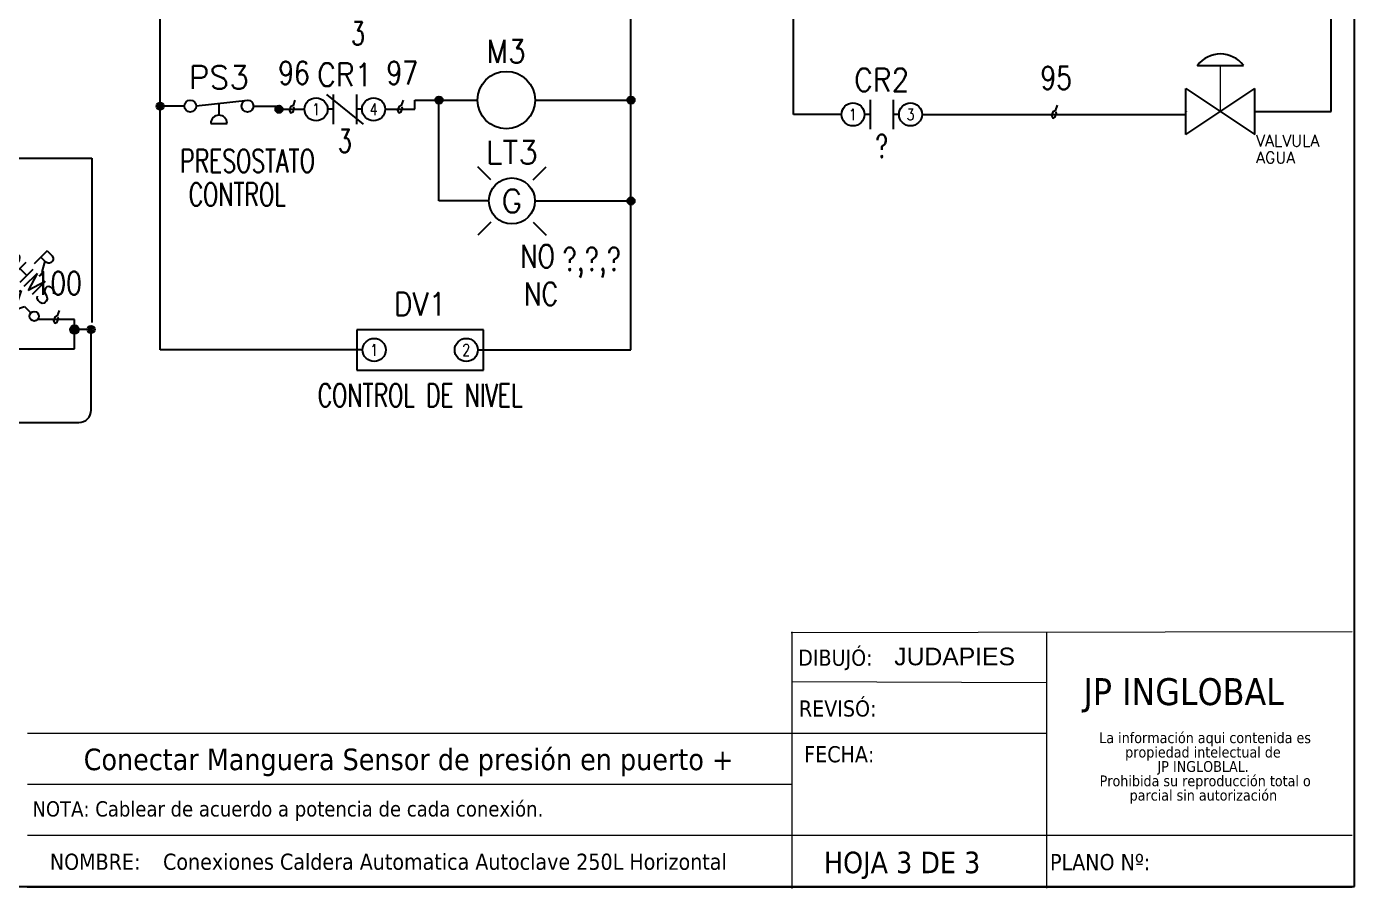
# Model space of a CAD drawing. Header units: inches. Extents: x 18.7 to 39.4, y 4.3 to 20.5.
# Drawn here: x 28.59 to 39.41, y 4.32 to 11.34 of the extents above; entities that cross this region are included whole.
import ezdxf
from ezdxf.enums import TextEntityAlignment as Align

# ---------------------------------------------------------------- set-up
doc = ezdxf.new("R2010")
doc.units = ezdxf.units.IN
doc.header["$MEASUREMENT"] = 0
doc.linetypes.add('CENTERX2', pattern=[20.32, 12.7, -2.54, 2.54, -2.54])
for name, color, linetype in [('CONTORNO', 179, 'Continuous'), ('DESC', 250, 'Continuous'), ('MISC', 7, 'Continuous'), ('SYMS', 7, 'Continuous'), ('TAGS', 150, 'Continuous'), ('TERMS', 123, 'Continuous'), ('WIREFIXED', 7, 'Continuous'), ('WIRES', 7, 'Continuous'), ('XREF', 7, 'Continuous'), ('XREFCHILD', 134, 'Continuous')]:
    doc.layers.add(name, color=color, linetype=linetype)
doc.styles.add('SLDTEXTSTYLE0', font='tahoma.ttf')
doc.styles.add('SLDTEXTSTYLE1', font='tahomabd.ttf')
doc.styles.get("Standard").update_dxf_attribs({"font": 'arial.ttf'})
doc.styles.add('WD', font='romans.shx')

# ---------------------------------------------------------------- blocks, each defined once
blk = doc.blocks.new('SW_NOTE_2')
at = {"layer": 'CONTORNO', "color": 0, "char_height": 1.0583, "attachment_point": 2, "style": 'SLDTEXTSTYLE0'}
for s, insert in [('La información aqui contenida es ', (10.29, 1.34)), ('propiedad intelectual de', (10.08, -0.07)), ('JP INGLOBLAL.', (10.1, -1.48)), ('Prohibida su reproducción total o ', (10.3, -2.89)), ('parcial sin autorización', (10.12, -4.3))]:
    blk.add_mtext(s, dxfattribs=dict(at, insert=insert))
blk = doc.blocks.new('HRE1T')
for p, q in [((-0.125, 0), (-0.1875, 0)), ((-0.125, 0), (-0.0938, 0.0625)), ((-0.0938, 0.0625), (-0.0312, -0.0625)), ((-0.0312, -0.0625), (0.0312, 0.0625)), ((0.0312, 0.0625), (0.0938, -0.0625)), ((0.0938, -0.0625), (0.125, 0)), ((0.125, 0), (0.1875, 0))]:
    blk.add_line(p, q)
for centre in [(-0.2178, 0), (0.2178, 0)]:
    blk.add_circle(centre, 0.0322)
at = {"style": 'WD'}
for tag, width, p in [('INST', 0.7, (0, 0.8883)), ('LOC', 0.7, (0, 0.7187)), ('DESC1', 0.7, (0, 0.5625)), ('DESC2', 0.7, (0, 0.4062)), ('RATING1', 0.9, (0.0055, 0.0938))]:
    blk.add_attdef(tag, text='', height=0.125, dxfattribs=dict(at, width=width)).set_placement(p, align=Align.CENTER)
blk.add_attdef('TAG1', text='', height=0.125, dxfattribs=at).set_placement((0, 0.25), align=Align.CENTER)
for tag, p, height, flags in [('FAMILY', (0.2047, 0.1523), 0.01, 9), ('X4TERM01', (-0.25, 0), 0.0125, 1), ('X1TERM02', (0.25, 0), 0.0125, 1)]:
    blk.add_attdef(tag, p, '', height=height, dxfattribs=dict(at, flags=flags))
at = {"linetype": 'Continuous', "style": 'WD', "flags": 9}
for tag, p in [('MFG', (0.2278, 0.0887)), ('CAT', (0.2297, 0.1082)), ('ASSYCODE', (0.2188, 0.0625))]:
    blk.add_attdef(tag, text='', height=0.01, dxfattribs=at).set_placement(p, align=Align.CENTER)
at = {"linetype": 'Continuous', "style": 'WD', "flags": 8}
blk.add_attdef('TERM01', text='', height=0.125, dxfattribs=at).set_placement((-0.3125, -0.047), align=Align.TOP_RIGHT)
blk.add_attdef('TERM02', text='', height=0.125, dxfattribs=at).set_placement((0.3125, -0.047), align=Align.TOP_LEFT)
at = {"style": 'WD', "width": 0.9}
blk.add_attdef('RATING2', text='', height=0.125, dxfattribs=at).set_placement((0.0055, -0.125), align=Align.TOP_CENTER)
blk = doc.blocks.new('WDDOT')
for radius in [0.03, 0.0187, 0.00929]:
    blk.add_circle((0, 0), radius)
blk = doc.blocks.new('HPS12')
at = {"linetype": 'Continuous'}
blk.add_line((-0.1231, 0.002), (0.1594, 0.0326), dxfattribs=at)
for p, q in [((0, 0.0153), (0, -0.0487)), ((-0.0442, -0.0938), (0.0442, -0.0938))]:
    blk.add_line(p, q)
for centre in [(-0.1553, 0), (0.1553, 0)]:
    blk.add_circle(centre, 0.0322)
blk.add_arc((0, -0.0938), 0.0442, 0, 180)
at = {"style": 'WD', "width": 0.7}
for tag, p in [('INST', (0, 0.7321)), ('LOC', (0, 0.5625)), ('DESC1', (0, 0.4062)), ('DESC2', (0, 0.25)), ('XREF', (0, -0.3144))]:
    blk.add_attdef(tag, text='', height=0.125, dxfattribs=at).set_placement(p, align=Align.CENTER)
at = {"style": 'WD'}
blk.add_attdef('TAG1', text='', height=0.125, dxfattribs=at).set_placement((0, 0.0938), align=Align.CENTER)
for tag, p in [('X2LINK', (0, 0.0938)), ('X8LINK', (0, -0.125))]:
    blk.add_attdef(tag, p, '', height=0.01, dxfattribs=at)
for tag, p, height, flags in [('X4TERM01', (-0.1875, 0), 0.0125, 1), ('CONTACT', (0.0376, 0.0204), 0.01, 1), ('FAMILY', (0.0376, 0.0371), 0.01, 9), ('X1TERM02', (0.1875, 0), 0.0125, 1)]:
    blk.add_attdef(tag, p, '', height=height, dxfattribs=dict(at, flags=flags))
at = {"linetype": 'Continuous', "style": 'WD', "flags": 9}
for tag, p in [('CAT', (0.0626, -0.0071)), ('ASSYCODE', (0.0656, -0.0489)), ('MFG', (0.0626, -0.0266))]:
    blk.add_attdef(tag, text='', height=0.01, dxfattribs=at).set_placement(p, align=Align.CENTER)
at = {"linetype": 'Continuous', "style": 'WD', "flags": 8}
blk.add_attdef('TERM01', text='', height=0.125, dxfattribs=at).set_placement((-0.25, -0.0314), align=Align.TOP_RIGHT)
blk.add_attdef('TERM02', text='', height=0.125, dxfattribs=at).set_placement((0.25, -0.0314), align=Align.TOP_LEFT)
at = {"style": 'WD', "width": 0.7}
for tag, p in [('RATING1', (0.2475, -0.317)), ('WDTAGALT', (0.2475, -0.4732))]:
    blk.add_attdef(tag, p, '', height=0.125, dxfattribs=at)
blk = doc.blocks.new('HMS1')
blk.add_circle((0, 0), 0.1562)
at = {"style": 'WD'}
for tag, width, p in [('INST', 0.7, (0.0055, 0.5282)), ('LOC', 0.7, (0.0055, 0.3586)), ('TAG1', 0.9, (0, 0.2024))]:
    blk.add_attdef(tag, text='', height=0.125, dxfattribs=dict(at, width=width)).set_placement(p, align=Align.CENTER)
at = {"style": 'WD', "flags": 9}
blk.add_attdef('FAMILY', text='', height=0.01, dxfattribs=at).set_placement((-0.0053, 0.1698), align=Align.CENTER)
at = {"linetype": 'Continuous', "style": 'WD', "flags": 1}
for tag, p in [('MFG', (0, 0.1404)), ('CAT', (0, 0.1593))]:
    blk.add_attdef(tag, text='', height=0.01, dxfattribs=at).set_placement(p, align=Align.MIDDLE)
at = {"style": 'WD'}
for tag, p, width in [('DESC1', (1.126, 0.0757), 0.9), ('DESC2', (1.126, -0.0806), 0.9), ('DESC3', (1.126, -0.2368), 0.9), ('XREFNO', (1.3591, -0.3931), 0.8), ('XREFNC', (1.3591, -0.5493), 0.8)]:
    blk.add_attdef(tag, p, '', height=0.125, dxfattribs=dict(at, width=width))
at = {"linetype": 'Continuous', "style": 'WD', "flags": 9}
blk.add_attdef('ASSYCODE', text='', height=0.01, dxfattribs=at).set_placement((0.0004, 0.1129), align=Align.CENTER)
at = {"style": 'WD', "flags": 1}
for tag, p in [('X4TERM01', (-0.1562, 0)), ('X1TERM02', (0.1562, 0))]:
    blk.add_attdef(tag, p, '', height=0.0125, dxfattribs=at)
at = {"linetype": 'Continuous', "style": 'WD'}
blk.add_attdef('TERM01', text='', height=0.125, dxfattribs=at).set_placement((-0.2, -0.0349), align=Align.TOP_RIGHT)
blk.add_attdef('TERM02', text='', height=0.125, dxfattribs=at).set_placement((0.2, -0.0349), align=Align.TOP_LEFT)
at = {"style": 'WD', "width": 0.8, "flags": 8}
for tag, p in [('NO', (1.126, -0.3931)), ('NC', (1.126, -0.5493))]:
    blk.add_attdef(tag, p, '', height=0.125, dxfattribs=at)
blk = doc.blocks.new('HLT1Y')
for p, q in [((-0.1149, 0.1149), (-0.1856, 0.1856)), ((0.1149, 0.1149), (0.1856, 0.1856)), ((-0.1149, -0.1149), (-0.1856, -0.1856)), ((0.1149, -0.1149), (0.1856, -0.1856))]:
    blk.add_line(p, q)
blk.add_circle((0, 0), 0.125)
at = {"style": 'WD', "width": 0.7}
for tag, p in [('INST', (0.0055, 0.5282)), ('LOC', (0.0055, 0.3586))]:
    blk.add_attdef(tag, text='', height=0.125, dxfattribs=at).set_placement(p, align=Align.CENTER)
at = {"style": 'WD'}
blk.add_attdef('TAG1', text='', height=0.125, dxfattribs=at).set_placement((0, 0.2024), align=Align.CENTER)
at = {"style": 'WD', "flags": 9}
blk.add_attdef('FAMILY', text='', height=0.01, dxfattribs=at).set_placement((-0.0053, 0.1606), align=Align.CENTER)
at = {"linetype": 'Continuous', "style": 'WD', "flags": 1}
for tag, p in [('CAT', (0, 0.1403)), ('MFG', (0, 0.1208))]:
    blk.add_attdef(tag, text='', height=0.01, dxfattribs=at).set_placement(p, align=Align.MIDDLE)
at = {"linetype": 'Continuous', "style": 'WD', "flags": 9}
blk.add_attdef('ASSYCODE', text='', height=0.01, dxfattribs=at).set_placement((0.0012, 0.0934), align=Align.CENTER)
at = {"style": 'WD'}
for tag, p, width in [('DESC1', (1.125, 0), 0.9), ('WDTAGALT', (1.125, -0.3125), 0.7)]:
    blk.add_attdef(tag, p, '', height=0.125, dxfattribs=dict(at, width=width))
blk.add_attdef('COLOR', text='', height=0.125, dxfattribs=at).set_placement((0, 0), align=Align.MIDDLE)
at = {"style": 'WD', "flags": 1}
for tag, p in [('X4TERM01', (-0.125, 0)), ('X1TERM02', (0.125, 0))]:
    blk.add_attdef(tag, p, '', height=0.0125, dxfattribs=at)
at = {"linetype": 'Continuous', "style": 'WD', "flags": 8}
blk.add_attdef('TERM01', text='', height=0.125, dxfattribs=at).set_placement((-0.175, -0.0314), align=Align.TOP_RIGHT)
blk.add_attdef('TERM02', text='', height=0.125, dxfattribs=at).set_placement((0.175, -0.0314), align=Align.TOP_LEFT)
at = {"style": 'WD', "width": 0.9}
blk.add_attdef('DESC2', text='', height=0.125, dxfattribs=at).set_placement((1.125, -0.0312), align=Align.TOP_LEFT)
blk = doc.blocks.new('HCR22T')
at = {"linetype": 'Continuous'}
for p, q in [((-0.1, 0.08), (0.1, -0.08)), ((-0.0625, 0.08), (-0.0625, -0.08)), ((0.0625, 0.08), (0.0625, -0.08))]:
    blk.add_line(p, q, dxfattribs=at)
for p, q in [((-0.0625, 0), (-0.0938, 0)), ((0.0938, 0), (0.0625, 0))]:
    blk.add_line(p, q)
for centre in [(-0.1562, 0), (0.1562, 0)]:
    blk.add_circle(centre, 0.0625)
at = {"style": 'WD'}
for tag, width, p in [('INST', 0.7, (0, 0.4508)), ('LOC', 0.7, (0, 0.2812)), ('TAG2', 0.9, (0, 0.125)), ('XREF', 0.7, (0, -0.235)), ('DESC1', 0.7, (0, -0.387)), ('DESC2', 0.7, (0, -0.5432)), ('DESC3', 0.7, (0, -0.6995))]:
    blk.add_attdef(tag, text='', height=0.125, dxfattribs=dict(at, width=width)).set_placement(p, align=Align.CENTER)
for tag, p in [('X2LINK', (0, 0.125)), ('X8LINK', (0, -0.125))]:
    blk.add_attdef(tag, p, '', height=0.01, dxfattribs=at)
at = {"linetype": 'Continuous', "style": 'WD', "width": 0.8, "flags": 8}
for tag, p in [('TERM01', (-0.1562, 0)), ('TERM02', (0.1562, 0))]:
    blk.add_attdef(tag, text='', height=0.0625, dxfattribs=at).set_placement(p, align=Align.MIDDLE_CENTER)
at = {"style": 'WD'}
for tag, p, height, flags in [('X4TERM01', (-0.2188, 0), 0.0125, 1), ('CONTACT', (0.0973, 0.0363), 0.01, 1), ('FAMILY', (0.0973, 0.0529), 0.01, 9), ('X1TERM02', (0.2188, 0), 0.0125, 1)]:
    blk.add_attdef(tag, p, '', height=height, dxfattribs=dict(at, flags=flags))
blk = doc.blocks.new('HDV1T6')
for p, q in [((0.3438, 0.1094), (-0.3438, 0.1094)), ((-0.3438, 0.1094), (-0.3438, -0.1094)), ((0.3438, -0.1094), (0.3438, 0.1094)), ((-0.3438, -0.1094), (0.3438, -0.1094))]:
    blk.add_line(p, q)
for centre in [(-0.25, 0), (0.25, 0)]:
    blk.add_circle(centre, 0.0625)
at = {"style": 'WD'}
for tag, width, p in [('INST', 0.7, (0.0055, 0.6689)), ('LOC', 0.7, (0.0055, 0.4993)), ('RATING2', 0.7, (0, 0.343)), ('TAG1', 0.9, (0, 0.1868)), ('DESC1', 0.7, (0, -0.3089)), ('DESC2', 0.7, (0, -0.4651)), ('XREF', 0.7, (0, -0.6214))]:
    blk.add_attdef(tag, text='', height=0.125, dxfattribs=dict(at, width=width)).set_placement(p, align=Align.CENTER)
at = {"style": 'WD', "flags": 9}
blk.add_attdef('FAMILY', text='', height=0.01, dxfattribs=at).set_placement((-0.0053, 0.1542), align=Align.CENTER)
at = {"linetype": 'Continuous', "style": 'WD', "flags": 1}
for tag, p in [('CAT', (0, 0.1437)), ('MFG', (0, 0.1248))]:
    blk.add_attdef(tag, text='', height=0.01, dxfattribs=at).set_placement(p, align=Align.MIDDLE)
at = {"style": 'WD', "flags": 1}
for tag, p in [('X2TERM01', (-0.25, 0.0625)), ('X2TERM02', (0.25, 0.0625)), ('X4TERM01', (-0.3125, 0)), ('X1TERM02', (0.3125, 0)), ('X8TERM01', (-0.25, -0.0625)), ('X8TERM02', (0.25, -0.0625))]:
    blk.add_attdef(tag, p, '', height=0.0125, dxfattribs=at)
at = {"linetype": 'Continuous', "style": 'WD', "flags": 9}
blk.add_attdef('ASSYCODE', text='', height=0.01, dxfattribs=at).set_placement((0, 0.0938), align=Align.CENTER)
at = {"linetype": 'Continuous', "style": 'WD', "width": 0.8, "flags": 8}
for tag, p in [('TERM01', (-0.25, 0)), ('TERM02', (0.25, 0))]:
    blk.add_attdef(tag, text='', height=0.0625, dxfattribs=at).set_placement(p, align=Align.MIDDLE)
at = {"style": 'WD', "width": 0.7}
blk.add_attdef('RATING1', text='', height=0.125, dxfattribs=at).set_placement((0, 0), align=Align.MIDDLE)
blk = doc.blocks.new('HCR21T')
at = {"linetype": 'Continuous'}
for p, q in [((-0.0625, 0.08), (-0.0625, -0.08)), ((0.0625, 0.08), (0.0625, -0.08))]:
    blk.add_line(p, q, dxfattribs=at)
for p, q in [((-0.0625, 0), (-0.0938, 0)), ((0.0938, 0), (0.0625, 0))]:
    blk.add_line(p, q)
for centre in [(-0.1562, 0), (0.1562, 0)]:
    blk.add_circle(centre, 0.0625)
at = {"style": 'WD'}
for tag, width, p in [('INST', 0.7, (0, 0.4508)), ('LOC', 0.7, (0, 0.2812)), ('TAG2', 0.9, (0, 0.125)), ('XREF', 0.7, (0, -0.235)), ('DESC1', 0.7, (0, -0.387)), ('DESC2', 0.7, (0, -0.5432))]:
    blk.add_attdef(tag, text='', height=0.125, dxfattribs=dict(at, width=width)).set_placement(p, align=Align.CENTER)
for tag, p in [('X2LINK', (0, 0.125)), ('X8LINK', (0, -0.125))]:
    blk.add_attdef(tag, p, '', height=0.01, dxfattribs=at)
at = {"linetype": 'Continuous', "style": 'WD', "width": 0.8, "flags": 8}
for tag, p in [('TERM01', (-0.1562, 0)), ('TERM02', (0.1562, 0))]:
    blk.add_attdef(tag, text='', height=0.0625, dxfattribs=at).set_placement(p, align=Align.MIDDLE_CENTER)
at = {"style": 'WD'}
for tag, p, height, flags in [('X4TERM01', (-0.2188, 0), 0.0125, 1), ('CONTACT', (0.0973, 0.0363), 0.01, 1), ('FAMILY', (0.0973, 0.0529), 0.01, 9), ('X1TERM02', (0.2188, 0), 0.0125, 1)]:
    blk.add_attdef(tag, p, '', height=height, dxfattribs=dict(at, flags=flags))
blk = doc.blocks.new('HGVA1_DIAPHRAGM_VALVE2')
at = {"color": 7, "linetype": 'Continuous', "lineweight": 0, "ltscale": 3.2258}
for p, q in [((-0.25, 0.5), (0.25, 0.5)), ((0, 0), (0, 0.5))]:
    blk.add_line(p, q, dxfattribs=at)
for p, q in [((-0.375, -0.25), (-0.375, 0.25)), ((-0.375, -0.25), (0.375, 0.25)), ((-0.375, 0.25), (0.375, -0.25)), ((0.375, -0.25), (0.375, 0.25))]:
    blk.add_line(p, q)
at = {"ltscale": 25.4, "flags": 128}
blk.add_lwpolyline([(0.25, 0.5, 0.5), (-0.25, 0.5)], format="xyb", close=True, dxfattribs=at)
at = {"style": 'WD', "flags": 1}
for tag, p in [('INST', (-0.469, 0.748)), ('LOC', (-0.469, 0.587)), ('TAG1', (-0.469, 0.378))]:
    blk.add_attdef(tag, text='', height=0.125, dxfattribs=at).set_placement(p, align=Align.RIGHT)
at = {"style": 'WD'}
blk.add_attdef('XREF', text='', height=0.0625, rotation=0.0625, dxfattribs=at).set_placement((0.518, 0.271), align=Align.TOP_CENTER)
blk.add_attdef('TERM01', text='', height=0.0625, dxfattribs=at).set_placement((-0.399, 0.018), align=Align.RIGHT)
for tag, p, height in [('X4TERM01', (-0.375, 0), 0.005), ('X1TERM02', (0.375, 0), 0.005), ('TERM02', (0.406, 0.036), 0.0625), ('RATING1', (0.388, -0.162), 0.125), ('DESC1', (0.388, -0.378), 0.125), ('DESC2', (0.388, -0.562), 0.125), ('DESC3', (0.388, -0.752), 0.125), ('WDTAGALT', (0.388, -0.907), 0.125)]:
    blk.add_attdef(tag, p, '', height=height, dxfattribs=at)
at = {"style": 'WD', "flags": 1}
for tag, p in [('WDTYPE', (-0.154, -0.127)), ('FAMILY', (-0.143, -0.17)), ('CAT', (-0.143, -0.215)), ('MFG', (-0.141, -0.246)), ('ASSYCODE', (-0.113, -0.275))]:
    blk.add_attdef(tag, text='', height=0.01, dxfattribs=at).set_placement(p, align=Align.CENTER)
blk = doc.blocks.new('WD_WNH')
at = {"linetype": 'Continuous', "style": 'WD', "width": 0.8}
blk.add_attdef('WIRENO', text='', height=0.125, dxfattribs=at).set_placement((0, 0.0625), align=Align.CENTER)
at = {"style": 'WD', "flags": 1}
for tag, p in [('W01USER', (0, 0.0781)), ('W02USER', (0, 0.0703)), ('W03USER', (0, 0.0625)), ('W04USER', (0, 0.0547)), ('W05USER', (0, 0.0469)), ('W06USER', (0, 0.0391)), ('W07USER', (0, 0.0312)), ('W08USER', (0, 0.0234)), ('W09USER', (0, 0.0156)), ('W10USER', (0, 0.0078))]:
    blk.add_attdef(tag, text='', height=0.005, dxfattribs=at).set_placement(p, align=Align.CENTER)

msp = doc.modelspace()

# ---------------------------------------------------------------- linework, layer by layer
at = {"color": 7, "linetype": 'Continuous'}
for p, q in [((39.409, 4.331), (39.409, 20.516)), ((18.659, 4.331), (39.409, 4.331))]:
    msp.add_line(p, q, dxfattribs=at)
at = {"color": 7, "linetype": 'Continuous', "lineweight": 0}
for p, q in [((39.389, 6.408), (34.82, 6.4)), ((34.825, 6.408), (34.825, 4.316)), ((36.899, 6.408), (36.899, 4.319)), ((36.899, 5.993), (34.826, 6.001)), ((36.899, 5.578), (28.599, 5.578)), ((34.825, 5.163), (28.599, 5.163)), ((39.389, 4.748), (28.599, 4.748))]:
    msp.add_line(p, q, dxfattribs=at)
at = {"color": 7, "linetype": 'CENTERX2', "lineweight": 0}
msp.add_line((28.596, 4.327), (39.389, 4.327), dxfattribs=at)
at = {"layer": 'WIREFIXED'}
for points in [[(30.777, 10.741), (30.762, 10.696), (30.742, 10.686), (30.732, 10.656), (30.742, 10.637), (30.762, 10.646), (30.772, 10.676), (30.767, 10.686)], [(31.659, 10.741), (31.644, 10.696), (31.624, 10.686), (31.614, 10.656), (31.624, 10.637), (31.644, 10.646), (31.654, 10.676), (31.649, 10.686)], [(36.986, 10.699), (36.971, 10.654), (36.951, 10.644), (36.941, 10.615), (36.951, 10.595), (36.971, 10.605), (36.981, 10.634), (36.976, 10.644)], [(28.857, 9.027), (28.841, 8.982), (28.822, 8.972), (28.812, 8.942), (28.822, 8.922), (28.841, 8.932), (28.851, 8.962), (28.846, 8.972)]]:
    msp.add_lwpolyline(points, dxfattribs=at)
at = {"layer": 'WIRES'}
for p, q in [((33.515, 10.741), (33.515, 12.665)), ((29.68, 10.692), (29.68, 11.859)), ((34.838, 10.624), (34.838, 11.801)), ((39.218, 10.648), (39.218, 11.822)), ((31.755, 10.666), (31.755, 10.741)), ((31.755, 10.741), (32.264, 10.741)), ((31.951, 9.919), (31.951, 10.741)), ((32.733, 10.741), (33.515, 10.741)), ((33.515, 9.919), (33.515, 10.741)), ((29.877, 10.692), (29.68, 10.692)), ((29.68, 8.705), (29.68, 10.692)), ((30.439, 10.692), (30.648, 10.692)), ((30.648, 10.692), (30.648, 10.666)), ((30.648, 10.666), (30.856, 10.666)), ((31.512, 10.666), (31.755, 10.666)), ((35.229, 10.624), (34.838, 10.624)), ((35.886, 10.624), (38.036, 10.624)), ((38.598, 10.648), (39.218, 10.648)), ((27.619, 10.269), (29.123, 10.269)), ((29.123, 10.269), (29.123, 8.929)), ((32.358, 9.919), (31.951, 9.919)), ((32.733, 9.919), (33.515, 9.919)), ((33.515, 8.705), (33.515, 9.919)), ((28.982, 8.952), (28.682, 8.952)), ((28.982, 8.714), (28.982, 8.952)), ((29.117, 8.871), (28.982, 8.871)), ((29.117, 8.214), (29.117, 8.871)), ((28.527, 8.714), (28.982, 8.714)), ((31.329, 8.705), (29.68, 8.705)), ((32.267, 8.705), (33.515, 8.705)), ((25.039, 8.114), (29.017, 8.114))]:
    msp.add_line(p, q, dxfattribs=at)
msp.add_arc((29.017, 8.214), 0.1, 270, 0, dxfattribs=at)

# ---------------------------------------------------------------- block references
at = {"layer": 'CONTORNO', "color": 7, "xscale": 0.083, "yscale": 0.083, "zscale": 0.083}
msp.add_blockref('SW_NOTE_2', (37.338, 5.477), dxfattribs=at)
at = {"layer": 'SYMS'}
ref = msp.add_blockref('HCR21T', (31.291, 11.542), dxfattribs=dict(at, xscale=1.5, yscale=1.5, zscale=1.5))
ref.add_attrib('TERM02', '6', dxfattribs={"layer": 'TERMS', "linetype": 'Continuous', "height": 0.0938, "style": 'WD', "width": 0.8, "flags": 8}).set_placement((31.525, 11.542), align=Align.MIDDLE_CENTER)
ref.add_attrib('TERM01', '8', dxfattribs={"layer": 'TERMS', "linetype": 'Continuous', "height": 0.0938, "style": 'WD', "width": 0.8, "flags": 8}).set_placement((31.056, 11.542), align=Align.MIDDLE_CENTER)
ref.add_attrib('XREF', '3', dxfattribs={"layer": 'XREFCHILD', "height": 0.188, "style": 'WD', "width": 0.7}).set_placement((31.291, 11.19), align=Align.CENTER)
ref.add_attrib('TAG2', 'CR1', dxfattribs={"layer": 'TAGS', "height": 0.1875, "style": 'WD', "width": 0.9}).set_placement((31.291, 11.73), align=Align.CENTER)
ref = msp.add_blockref('HMS1', (32.499, 10.741), dxfattribs=dict(at, xscale=1.5, yscale=1.5, zscale=1.5))
ref.add_attrib('NC', 'NC', (32.645, 9.068), dxfattribs={"layer": 'MISC', "height": 0.1875, "style": 'WD', "width": 0.8, "flags": 8})
ref.add_attrib('NO', 'NO', (32.613, 9.375), dxfattribs={"layer": 'MISC', "height": 0.1875, "style": 'WD', "width": 0.8, "flags": 8})
ref.add_attrib('XREFNO', '?,?,?', (32.958, 9.351), dxfattribs={"layer": 'XREF', "height": 0.1875, "style": 'WD', "width": 0.8})
ref.add_attrib('TAG1', 'M3', dxfattribs={"layer": 'TAGS', "height": 0.1875, "style": 'WD', "width": 0.9}).set_placement((32.499, 11.045), align=Align.CENTER)
ref = msp.add_blockref('HCR22T', (31.184, 10.666), dxfattribs=dict(at, xscale=1.5, yscale=1.5, zscale=1.5))
ref.add_attrib('TERM02', '4', dxfattribs={"layer": 'TERMS', "linetype": 'Continuous', "height": 0.0938, "style": 'WD', "width": 0.8, "flags": 8}).set_placement((31.419, 10.666), align=Align.MIDDLE_CENTER)
ref.add_attrib('TERM01', '1', dxfattribs={"layer": 'TERMS', "linetype": 'Continuous', "height": 0.0938, "style": 'WD', "width": 0.8, "flags": 8}).set_placement((30.95, 10.666), align=Align.MIDDLE_CENTER)
ref.add_attrib('XREF', '3', dxfattribs={"layer": 'XREFCHILD', "height": 0.188, "style": 'WD', "width": 0.7}).set_placement((31.184, 10.314), align=Align.CENTER)
ref.add_attrib('TAG2', 'CR1', dxfattribs={"layer": 'TAGS', "height": 0.1875, "style": 'WD', "width": 0.9}).set_placement((31.184, 10.854), align=Align.CENTER)
ref = msp.add_blockref('HGVA1_DIAPHRAGM_VALVE2', (38.317, 10.648), dxfattribs=dict(at, xscale=0.75, yscale=0.75, zscale=0.75))
ref.add_attrib('DESC1', 'VALVULA', (38.608, 10.364), dxfattribs={"layer": 'DESC', "height": 0.0938, "style": 'WD'})
ref.add_attrib('DESC2', 'AGUA', (38.608, 10.226), dxfattribs={"layer": 'DESC', "height": 0.0938, "style": 'WD'})
ref.add_attrib('X4TERM01', '95', (38.036, 10.648), dxfattribs={"layer": 'MISC', "height": 0.00375, "style": 'WD'})
ref.add_attrib('X1TERM02', '85', (38.598, 10.648), dxfattribs={"layer": 'MISC', "height": 0.00375, "style": 'WD'})
ref = msp.add_blockref('HPS12', (30.158, 10.692), dxfattribs=dict(at, xscale=1.5, yscale=1.5, zscale=1.5))
ref.add_attrib('DESC2', 'CONTROL', dxfattribs={"layer": 'DESC', "height": 0.1875, "style": 'WD', "width": 0.7}).set_placement((30.308, 9.878), align=Align.CENTER)
ref.add_attrib('DESC1', 'PRESOSTATO', dxfattribs={"layer": 'DESC', "height": 0.1875, "style": 'WD', "width": 0.7}).set_placement((30.391, 10.152), align=Align.CENTER)
ref.add_attrib('TAG1', 'PS3', dxfattribs={"layer": 'TAGS', "height": 0.1875, "style": 'WD'}).set_placement((30.158, 10.833), align=Align.CENTER)
ref = msp.add_blockref('HCR21T', (35.558, 10.624), dxfattribs=dict(at, xscale=1.5, yscale=1.5, zscale=1.5))
ref.add_attrib('TERM02', '3', dxfattribs={"layer": 'TERMS', "linetype": 'Continuous', "height": 0.0938, "style": 'WD', "width": 0.8, "flags": 8}).set_placement((35.792, 10.624), align=Align.MIDDLE_CENTER)
ref.add_attrib('TERM01', '1', dxfattribs={"layer": 'TERMS', "linetype": 'Continuous', "height": 0.0938, "style": 'WD', "width": 0.8, "flags": 8}).set_placement((35.323, 10.624), align=Align.MIDDLE_CENTER)
ref.add_attrib('XREF', '?', dxfattribs={"layer": 'XREFCHILD', "height": 0.188, "style": 'WD', "width": 0.7}).set_placement((35.558, 10.272), align=Align.CENTER)
ref.add_attrib('TAG2', 'CR2', dxfattribs={"layer": 'TAGS', "height": 0.1875, "style": 'WD', "width": 0.9}).set_placement((35.558, 10.812), align=Align.CENTER)
for p in [(29.68, 10.692), (31.951, 10.741), (33.515, 10.741), (30.648, 10.666), (33.515, 9.919), (29.117, 8.871)]:
    msp.add_blockref('WDDOT', p, dxfattribs=at)
ref = msp.add_blockref('HLT1Y', (32.545, 9.919), dxfattribs=dict(at, xscale=1.5, yscale=1.5, zscale=1.5))
ref.add_attrib('TAG1', 'LT3', dxfattribs={"layer": 'TAGS', "height": 0.1875, "style": 'WD'}).set_placement((32.545, 10.222), align=Align.CENTER)
ref.add_attrib('COLOR', 'G', dxfattribs={"layer": 'MISC', "height": 0.188, "style": 'WD'}).set_placement((32.545, 9.919), align=Align.MIDDLE)
ref = msp.add_blockref('HRE1T', (28.469, 9.164), dxfattribs=dict(at, xscale=1.2, yscale=1.2, zscale=1.2, rotation=315))
ref.add_attrib('RATING1', 'OHMS', dxfattribs={"layer": 'MISC', "color": 250, "height": 0.15, "rotation": 315, "style": 'WD', "width": 0.9}).set_placement((28.554, 9.239), align=Align.CENTER)
ref.add_attrib('TAG1', 'R', dxfattribs={"layer": 'TAGS', "color": 250, "height": 0.15, "rotation": 315, "style": 'WD'}).set_placement((28.682, 9.376), align=Align.CENTER)
ref = msp.add_blockref('HDV1T6', (31.798, 8.705), dxfattribs=dict(at, xscale=1.5, yscale=1.5, zscale=1.5))
ref.add_attrib('DESC1', 'CONTROL DE NIVEL', dxfattribs={"layer": 'DESC', "height": 0.1875, "style": 'WD', "width": 0.7}).set_placement((31.798, 8.242), align=Align.CENTER)
ref.add_attrib('TERM02', '2', dxfattribs={"layer": 'TERMS', "linetype": 'Continuous', "height": 0.0938, "style": 'WD', "width": 0.8, "flags": 8}).set_placement((32.173, 8.705), align=Align.MIDDLE)
ref.add_attrib('TERM01', '1', dxfattribs={"layer": 'TERMS', "linetype": 'Continuous', "height": 0.0938, "style": 'WD', "width": 0.8, "flags": 8}).set_placement((31.423, 8.705), align=Align.MIDDLE)
ref.add_attrib('TAG1', 'DV1', dxfattribs={"layer": 'TAGS', "height": 0.1875, "style": 'WD', "width": 0.9}).set_placement((31.798, 8.985), align=Align.CENTER)
at = {"layer": 'SYMS', "xscale": 1.2, "yscale": 1.2, "zscale": 1.2}
msp.add_blockref('WDDOT', (28.982, 8.871), dxfattribs=at)
at = {"layer": 'WIREFIXED'}
ref = msp.add_blockref('WD_WNH', (30.752, 10.666), dxfattribs=dict(at, xscale=1.5, yscale=1.5, zscale=1.5))
ref.add_attrib('WIRENOF', '96', dxfattribs={"linetype": 'Continuous', "height": 0.1875, "style": 'WD', "width": 0.8}).set_placement((30.77, 10.813), align=Align.BOTTOM_CENTER)
ref = msp.add_blockref('WD_WNH', (31.634, 10.666), dxfattribs=dict(at, xscale=1.5, yscale=1.5, zscale=1.5))
ref.add_attrib('WIRENOF', '97', dxfattribs={"linetype": 'Continuous', "height": 0.1875, "style": 'WD', "width": 0.8}).set_placement((31.652, 10.813), align=Align.BOTTOM_CENTER)
ref = msp.add_blockref('WD_WNH', (36.961, 10.624), dxfattribs=dict(at, xscale=1.5, yscale=1.5, zscale=1.5))
ref.add_attrib('WIRENOF', '95', dxfattribs={"linetype": 'Continuous', "height": 0.1875, "style": 'WD', "width": 0.8}).set_placement((36.979, 10.772), align=Align.BOTTOM_CENTER)
ref = msp.add_blockref('WD_WNH', (28.832, 8.952), dxfattribs=dict(at, xscale=1.5, yscale=1.5, zscale=1.5))
ref.add_attrib('WIRENOF', '100', dxfattribs={"linetype": 'Continuous', "height": 0.1875, "style": 'WD', "width": 0.8}).set_placement((28.849, 9.099), align=Align.BOTTOM_CENTER)

# ---------------------------------------------------------------- texts
at = {"insert": (35.66, 6.279), "char_height": 0.144, "attachment_point": 1}
msp.add_mtext_dynamic_manual_height_columns('JUDAPIES', width=1.27171, gutter_width=1, heights=[0], dxfattribs=at)
at = {"color": 7, "linetype": 'Continuous', "lineweight": 0, "attachment_point": 1, "style": 'SLDTEXTSTYLE0'}
for s, insert, char_height in [('REVISÓ:', (34.883, 5.849), 0.1318), ('FECHA:', (34.926, 5.476), 0.1318), ('NOTA: Cablear de acuerdo a potencia de cada conexión.', (28.639, 5.027), 0.1245), ('\\pi-0.39529,l0.52705,t1.0541;NOMBRE:^IConexiones Caldera Automatica Autoclave 250L Horizontal ', (28.649, 4.6), 0.13176), ('HOJA 3 DE 3', (35.087, 4.616), 0.17568), ('PLANO Nº:', (36.929, 4.597), 0.1318)]:
    msp.add_mtext(s, dxfattribs=dict(at, insert=insert, char_height=char_height))
at = {"layer": 'CONTORNO', "color": 7}
for s, insert, char_height, attachment_point, style in [('DIBUJÓ:  ', (34.877, 6.263), 0.1318, 1, 'SLDTEXTSTYLE0'), ('    Conectar Manguera Sensor de presión en puerto +', (31.571, 5.456), 0.17568, 2, 'SLDTEXTSTYLE1')]:
    msp.add_mtext(s, dxfattribs=dict(at, insert=insert, char_height=char_height, attachment_point=attachment_point, style=style))
at = {"layer": 'CONTORNO', "insert": (37.201, 6.03), "char_height": 0.2196, "attachment_point": 1, "style": 'SLDTEXTSTYLE1'}
msp.add_mtext('JP INGLOBAL', dxfattribs=at)

doc.saveas('drawing.dxf')
